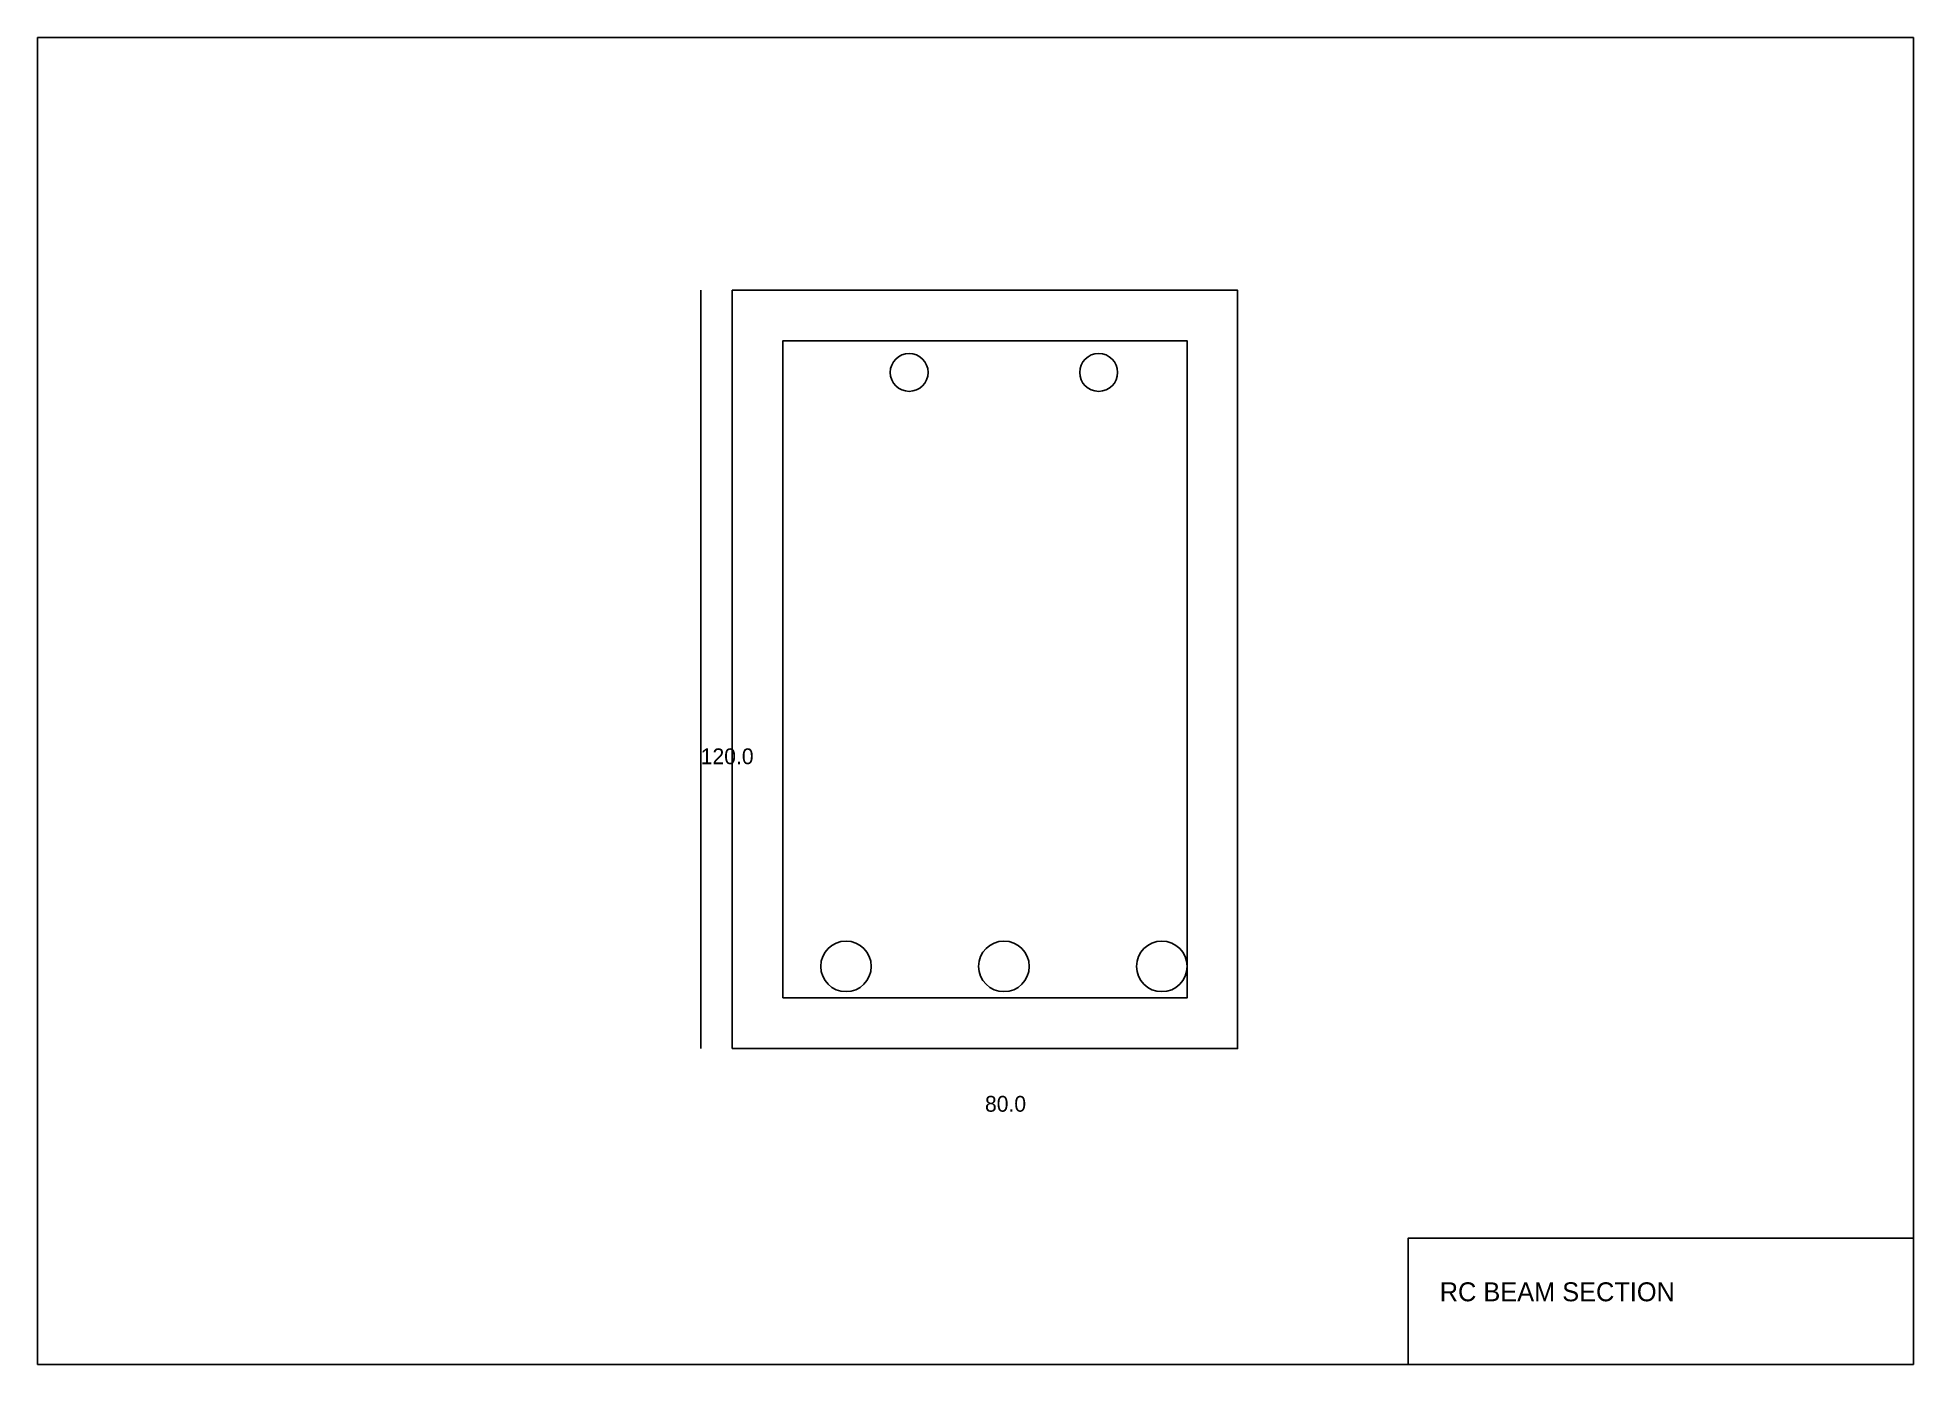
# Model space of a CAD drawing. Header units: millimetres. Extents: x 0 to 297, y 0 to 210.
import ezdxf

# ---------------------------------------------------------------- set-up
doc = ezdxf.new("R2010")
doc.units = ezdxf.units.MM
for name, color, linetype in [('BORDER', 250, 'Continuous'), ('CONCRETE', 8, 'Continuous'), ('DIMENSIONS', 5, 'Continuous'), ('REBAR', 1, 'Continuous'), ('STIRRUP', 3, 'Continuous'), ('TEXT', 250, 'Continuous'), ('TITLEBLOCK', 250, 'Continuous')]:
    doc.layers.add(name, color=color, linetype=linetype)

msp = doc.modelspace()

# ---------------------------------------------------------------- linework, layer by layer
at = {"layer": 'BORDER'}
msp.add_lwpolyline([(0, 0), (297, 0), (297, 210), (0, 210)], close=True, dxfattribs=at)
at = {"layer": 'CONCRETE'}
msp.add_lwpolyline([(110, 50), (190, 50), (190, 170), (110, 170)], close=True, dxfattribs=at)
at = {"layer": 'DIMENSIONS'}
for p, q in [((105, 50), (105, 170)), ((110, 50), (190, 50))]:
    msp.add_line(p, q, dxfattribs=at)
at = {"layer": 'REBAR'}
for centre, radius in [((138, 157), 3), ((168, 157), 3), ((128, 63), 4), ((153, 63), 4), ((178, 63), 4)]:
    msp.add_circle(centre, radius, dxfattribs=at)
at = {"layer": 'STIRRUP'}
msp.add_lwpolyline([(118, 58), (182, 58), (182, 162), (118, 162)], close=True, dxfattribs=at)
at = {"layer": 'TITLEBLOCK'}
msp.add_lwpolyline([(217, 0), (297, 0), (297, 20), (217, 20)], close=True, dxfattribs=at)

# ---------------------------------------------------------------- texts
at = {"layer": 'DIMENSIONS'}
for s, p in [('120.0', (105, 95)), ('80.0', (150, 40))]:
    msp.add_text(s, height=2.5, dxfattribs=at).set_placement(p)
at = {"layer": 'TEXT'}
msp.add_text('RC BEAM SECTION', height=3, dxfattribs=at).set_placement((222, 10))

doc.saveas('drawing.dxf')
